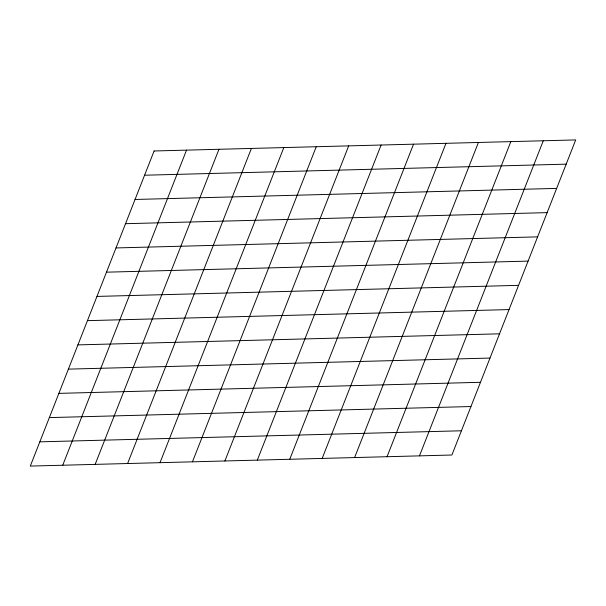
<?xml version="1.0" encoding="UTF-8"?>
<svg xmlns="http://www.w3.org/2000/svg" width="606" height="606" viewBox="0 0 606 606"><rect width="100%" height="100%" fill="white"/><g stroke="black" fill="none" stroke-linecap="round" stroke-linejoin="round"><path stroke-width="0.91" d="M62.729 465.226L186.527 150.136M95.165 464.378L218.955 149.281M127.593 463.529L251.392 148.432M160.022 462.673L283.82 147.584M192.458 461.825L316.249 146.728M224.887 460.977L348.685 145.879M257.315 460.121L381.113 145.023M289.751 459.272L413.542 144.175M322.18 458.416L445.978 143.327M354.608 457.568L478.407 142.471M387.045 456.719L510.835 141.622M419.473 455.863L543.271 140.774M144.576 175.225L566.178 164.158M135.055 199.465L556.656 188.398M125.525 223.697L547.135 212.63M116.004 247.937L537.605 236.87M106.482 272.177L528.084 261.11M96.96 296.417L518.562 285.35M87.438 320.65L509.04 309.583M77.916 344.89L499.518 333.823M68.395 369.13L489.996 358.063M58.865 393.37L480.475 382.303M49.344 417.602L470.945 406.535M39.822 441.842L461.424 430.775M154.098 150.985L30.3 466.082L451.902 455.015L575.7 139.918L154.098 150.985"/></g></svg>
